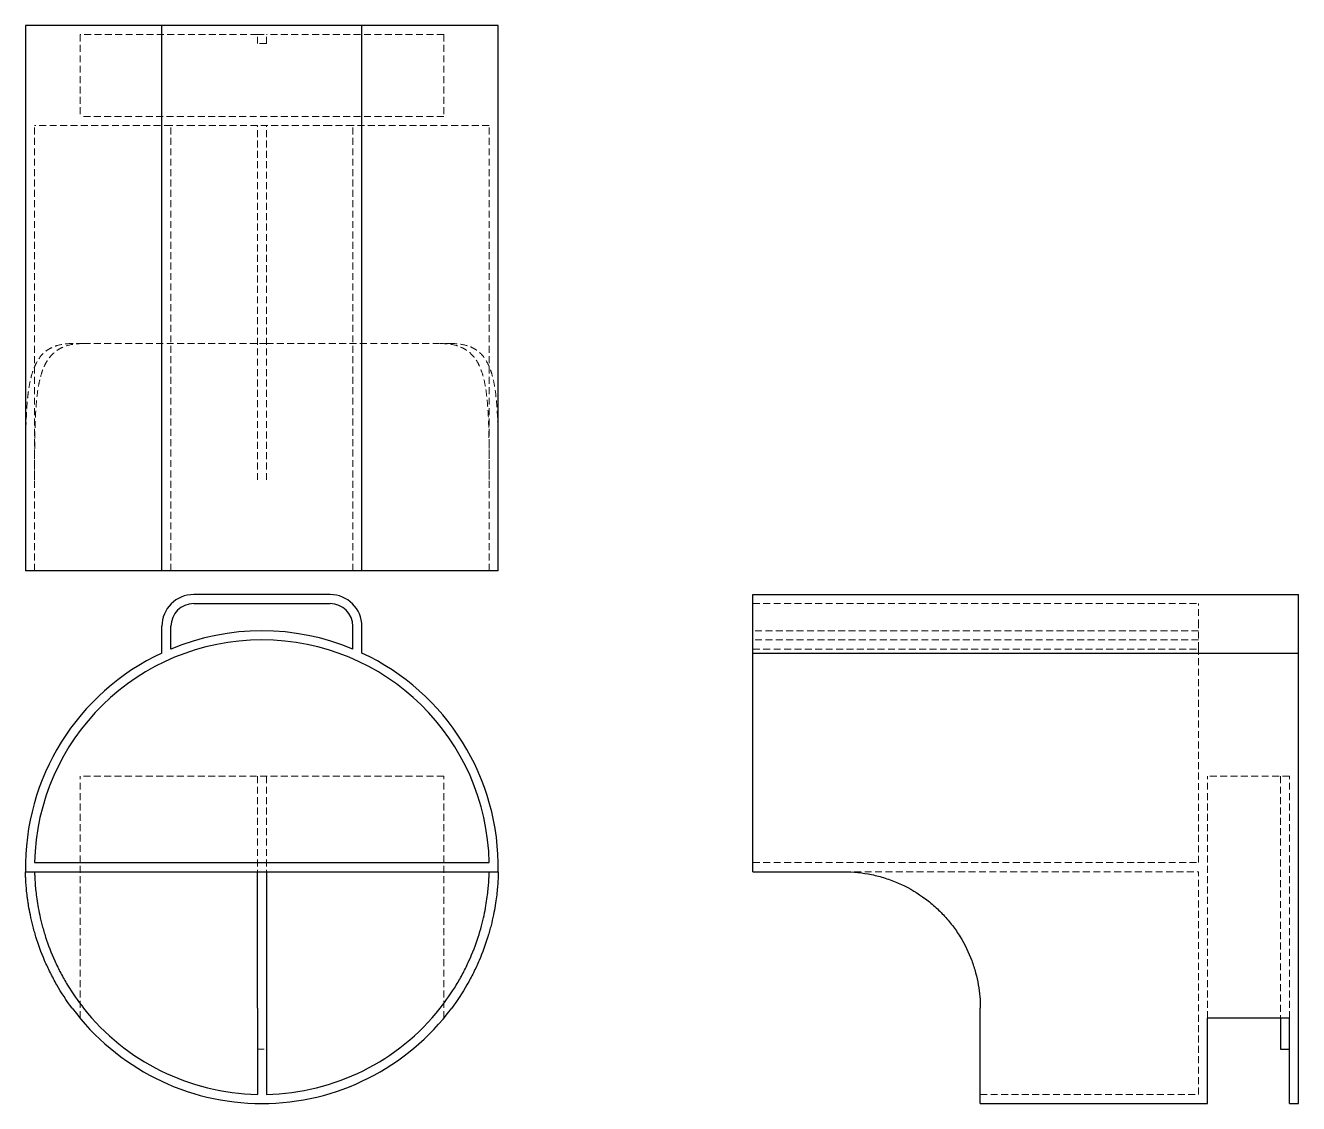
# Model space of a CAD drawing. Header units: millimetres. Extents: x 40 to 273, y 10 to 208.
import ezdxf

# ---------------------------------------------------------------- set-up
doc = ezdxf.new("R2010")
doc.units = ezdxf.units.MM
doc.linetypes.add('HIDDEN', pattern=[1.905, 1.27, -0.635])

msp = doc.modelspace()

# ---------------------------------------------------------------- linework, layer by layer
at = {"color": 7, "linetype": 'Continuous', "lineweight": 25}
for p, q in [((39.67, 208), (39.67, 108)), ((64.67, 208), (39.67, 208)), ((64.67, 108), (64.67, 208)), ((70.5, 208), (64.67, 208)), ((95.5, 208), (70.5, 208)), ((101.33, 208), (95.5, 208)), ((101.33, 108), (101.33, 208)), ((126.33, 208), (101.33, 208)), ((126.33, 108), (126.33, 208)), ((64.67, 108), (39.67, 108)), ((70.5, 108), (64.67, 108)), ((95.5, 108), (70.5, 108)), ((101.33, 108), (95.5, 108)), ((126.33, 108), (101.33, 108)), ((95.5, 103.67), (70.5, 103.67)), ((173, 103.67), (273, 103.67)), ((173, 97.83), (173, 103.67)), ((273, 97.83), (273, 103.67)), ((70.5, 102), (95.5, 102)), ((64.67, 92.93), (64.67, 97.83)), ((66.33, 93.67), (66.33, 97.83)), ((99.67, 93.67), (99.67, 97.83)), ((101.33, 92.93), (101.33, 97.83)), ((173, 92.93), (173, 97.83)), ((273, 92.93), (273, 97.83)), ((173, 52.83), (173, 92.93)), ((173, 92.93), (273, 92.93)), ((273, 10.33), (273, 92.93)), ((41.34, 54.5), (124.66, 54.5)), ((39.67, 52.83), (126.33, 52.83)), ((82.17, 27.83), (82.17, 52.83)), ((83.83, 52.83), (83.83, 27.83)), ((173, 52.83), (189.67, 52.83)), ((82.17, 27.83), (82.17, 12.01)), ((83.83, 27.83), (83.83, 12.01)), ((214.67, 10.33), (214.67, 27.83)), ((271.33, 25.98), (256.33, 25.98)), ((256.33, 10.33), (256.33, 25.98)), ((269.67, 25.98), (269.67, 20.33)), ((271.33, 10.33), (271.33, 25.98)), ((269.67, 20.33), (271.33, 20.33)), ((214.67, 10.33), (256.33, 10.33)), ((271.33, 10.33), (273, 10.33))]:
    msp.add_line(p, q, dxfattribs=at)
at = {"color": 7, "linetype": 'HIDDEN', "lineweight": 18}
for p, q in [((82.17, 206.33), (49.67, 206.33)), ((49.67, 206.33), (49.67, 191.33)), ((82.17, 204.67), (82.17, 206.33)), ((82.17, 206.33), (83.83, 206.33)), ((116.33, 206.33), (83.83, 206.33)), ((83.83, 204.67), (83.83, 206.33)), ((116.33, 206.33), (116.33, 191.33)), ((83.83, 204.67), (82.17, 204.67)), ((66.33, 189.67), (41.34, 189.67)), ((41.34, 108), (41.34, 189.67)), ((116.33, 191.33), (49.67, 191.33)), ((66.33, 108), (66.33, 189.67)), ((70.5, 189.67), (66.33, 189.67)), ((95.5, 189.67), (70.5, 189.67)), ((82.17, 124.67), (82.17, 189.67)), ((83.83, 124.67), (83.83, 189.67)), ((99.67, 189.67), (95.5, 189.67)), ((99.67, 108), (99.67, 189.67)), ((124.66, 189.67), (99.67, 189.67)), ((124.66, 108), (124.66, 189.67)), ((50.31, 149.67), (48.21, 149.67)), ((50.31, 149.67), (82.17, 149.67)), ((83.83, 149.67), (82.17, 149.67)), ((83.83, 149.67), (115.69, 149.67)), ((117.79, 149.67), (115.69, 149.67)), ((39.67, 108), (39.67, 124.67)), ((126.33, 108), (126.33, 124.67)), ((173, 102), (254.67, 102)), ((254.67, 97.83), (254.67, 102)), ((254.67, 97), (173, 97)), ((254.67, 93.67), (254.67, 97.83)), ((254.67, 95.33), (173, 95.33)), ((173, 93.67), (254.67, 93.67)), ((254.67, 54.5), (254.67, 93.67)), ((116.33, 70.33), (49.67, 70.33)), ((49.67, 25.98), (49.67, 70.33)), ((82.17, 70.33), (82.17, 52.83)), ((83.83, 70.33), (83.83, 52.83)), ((116.33, 25.98), (116.33, 70.33)), ((271.33, 70.33), (256.33, 70.33)), ((256.33, 25.98), (256.33, 70.33)), ((269.67, 70.33), (269.67, 25.98)), ((271.33, 25.98), (271.33, 70.33)), ((173, 54.5), (254.67, 54.5)), ((189.67, 52.83), (254.67, 52.83)), ((254.67, 12.01), (254.67, 52.83)), ((82.17, 20.33), (83.83, 20.33)), ((214.67, 12.01), (254.67, 12.01))]:
    msp.add_line(p, q, dxfattribs=at)
at = {"color": 7, "linetype": 'Continuous', "lineweight": 25}
for centre, radius, start, end in [((70.5, 97.83), 5.83, 90, 180), ((95.5, 97.83), 5.83, 0, 90), ((70.5, 97.83), 4.17, 90, 180), ((95.5, 97.83), 4.17, 0, 90), ((83, 53.67), 43.33, 67.3801, 112.6199), ((83, 53.67), 41.67, 1.146, 178.854), ((83, 53.67), 43.33, 115.029, 181.1019), ((83, 53.67), 43.33, 358.8981, 64.971), ((83, 53.67), 43.33, 216.5949, 323.4051), ((83, 53.67), 41.67, 218.3161, 268.854), ((83, 53.67), 41.67, 271.146, 321.6839)]:
    msp.add_arc(centre, radius, start, end, dxfattribs=at)
at = {"color": 7, "linetype": 'HIDDEN', "lineweight": 18}
for points, knots in [([(48.21, 149.67), (47.18, 149.67), (46.25, 149.55), (44.99, 149.17), (44.6, 149.01), (44.04, 148.71), (43.86, 148.6), (43.51, 148.36), (43.34, 148.23), (42.55, 147.54), (42.02, 146.84), (41.48, 145.76), (41.38, 145.53), (41.18, 145.06), (41.09, 144.81), (40.84, 144.05), (40.69, 143.51), (40.43, 142.36), (40.33, 141.75), (40.19, 140.79), (40.15, 140.46), (40.07, 139.79), (40.04, 139.44), (39.88, 137.69), (39.81, 136.21), (39.75, 134.25), (39.74, 133.85), (39.73, 133.05), (39.72, 132.64), (39.7, 131.41), (39.69, 130.59), (39.68, 128.09), (39.67, 126.39), (39.67, 124.67)], [0, 0, 0, 0, 0.125, 0.125, 0.1875, 0.1875, 0.21875, 0.21875, 0.25, 0.25, 0.375, 0.375, 0.40625, 0.40625, 0.4375, 0.4375, 0.5, 0.5, 0.5625, 0.5625, 0.59375, 0.59375, 0.625, 0.625, 0.75, 0.75, 0.78125, 0.78125, 0.8125, 0.8125, 0.875, 0.875, 1, 1, 1, 1]), ([(41.34, 124.67), (41.34, 126.4), (41.34, 128.1), (41.36, 130.61), (41.37, 131.44), (41.39, 132.67), (41.4, 133.08), (41.41, 133.89), (41.42, 134.29), (41.48, 136.25), (41.56, 137.74), (41.76, 139.84), (41.84, 140.52), (42.03, 141.8), (42.14, 142.41), (42.41, 143.56), (42.56, 144.1), (42.83, 144.85), (42.93, 145.1), (43.13, 145.57), (43.24, 145.8), (43.82, 146.88), (44.37, 147.58), (45.21, 148.26), (45.39, 148.39), (45.75, 148.62), (45.94, 148.73), (46.53, 149.03), (46.94, 149.19), (48.26, 149.56), (49.24, 149.67), (50.31, 149.67)], [0, 0, 0, 0, 0.125, 0.125, 0.1875, 0.1875, 0.21875, 0.21875, 0.25, 0.25, 0.375, 0.375, 0.4375, 0.4375, 0.5, 0.5, 0.5625, 0.5625, 0.59375, 0.59375, 0.625, 0.625, 0.75, 0.75, 0.78125, 0.78125, 0.8125, 0.8125, 0.875, 0.875, 1, 1, 1, 1]), ([(115.69, 149.67), (116.76, 149.67), (117.74, 149.56), (119.06, 149.19), (119.47, 149.03), (120.06, 148.73), (120.25, 148.62), (120.61, 148.39), (120.79, 148.26), (121.63, 147.58), (122.18, 146.89), (122.87, 145.6), (123.07, 145.12), (123.43, 144.1), (123.59, 143.56), (123.86, 142.41), (123.97, 141.81), (124.16, 140.52), (124.24, 139.84), (124.44, 137.74), (124.52, 136.25), (124.59, 133.89), (124.61, 133.08), (124.63, 131.44), (124.64, 130.61), (124.66, 128.1), (124.66, 126.4), (124.66, 124.67)], [0, 0, 0, 0, 0.125, 0.125, 0.1875, 0.1875, 0.21875, 0.21875, 0.25, 0.25, 0.375, 0.375, 0.4375, 0.4375, 0.5, 0.5, 0.5625, 0.5625, 0.625, 0.625, 0.75, 0.75, 0.8125, 0.8125, 0.875, 0.875, 1, 1, 1, 1]), ([(126.33, 124.67), (126.33, 126.39), (126.32, 128.09), (126.31, 130.59), (126.3, 131.41), (126.28, 132.64), (126.27, 133.05), (126.26, 133.85), (126.25, 134.25), (126.19, 136.21), (126.12, 137.69), (125.93, 139.78), (125.86, 140.46), (125.67, 141.74), (125.57, 142.35), (125.31, 143.5), (125.17, 144.04), (124.91, 144.8), (124.82, 145.04), (124.63, 145.52), (124.53, 145.75), (123.98, 146.83), (123.45, 147.54), (122.66, 148.23), (122.49, 148.36), (122.15, 148.6), (121.96, 148.71), (121.4, 149.01), (121.01, 149.17), (119.75, 149.55), (118.82, 149.67), (117.79, 149.67)], [0, 0, 0, 0, 0.125, 0.125, 0.1875, 0.1875, 0.21875, 0.21875, 0.25, 0.25, 0.375, 0.375, 0.4375, 0.4375, 0.5, 0.5, 0.5625, 0.5625, 0.59375, 0.59375, 0.625, 0.625, 0.75, 0.75, 0.78125, 0.78125, 0.8125, 0.8125, 0.875, 0.875, 1, 1, 1, 1])]:
    msp.add_open_spline(points, degree=3, knots=knots, dxfattribs=at)
at = {"color": 7, "linetype": 'Continuous', "lineweight": 25}
for points, knots in [([(48.21, 27.83), (47.18, 29.22), (46.25, 30.64), (44.99, 32.83), (44.6, 33.57), (44.04, 34.69), (43.86, 35.07), (43.51, 35.82), (43.34, 36.19), (42.55, 38.05), (42.02, 39.5), (41.48, 41.26), (41.38, 41.61), (41.18, 42.3), (41.09, 42.64), (40.84, 43.65), (40.69, 44.29), (40.43, 45.52), (40.33, 46.11), (40.19, 46.95), (40.15, 47.22), (40.07, 47.75), (40.04, 48.01), (39.88, 49.24), (39.81, 50.08), (39.75, 50.93), (39.74, 51.09), (39.73, 51.39), (39.72, 51.53), (39.7, 51.92), (39.69, 52.14), (39.68, 52.66), (39.67, 52.83), (39.67, 52.83)], [0, 0, 0, 0, 0.125, 0.125, 0.1875, 0.1875, 0.21875, 0.21875, 0.25, 0.25, 0.375, 0.375, 0.40625, 0.40625, 0.4375, 0.4375, 0.5, 0.5, 0.5625, 0.5625, 0.59375, 0.59375, 0.625, 0.625, 0.75, 0.75, 0.78125, 0.78125, 0.8125, 0.8125, 0.875, 0.875, 1, 1, 1, 1]), ([(41.34, 52.83), (41.34, 52.83), (41.34, 52.66), (41.36, 52.13), (41.37, 51.91), (41.39, 51.52), (41.4, 51.38), (41.41, 51.07), (41.42, 50.91), (41.48, 50.05), (41.56, 49.21), (41.76, 47.72), (41.84, 47.19), (42.03, 46.06), (42.14, 45.47), (42.41, 44.23), (42.56, 43.59), (42.83, 42.59), (42.93, 42.25), (43.13, 41.55), (43.24, 41.2), (43.82, 39.42), (44.37, 37.96), (45.21, 36.11), (45.39, 35.74), (45.75, 34.99), (45.94, 34.62), (46.53, 33.5), (46.94, 32.77), (48.26, 30.6), (49.24, 29.19), (50.31, 27.83)], [0, 0, 0, 0, 0.125, 0.125, 0.1875, 0.1875, 0.21875, 0.21875, 0.25, 0.25, 0.375, 0.375, 0.4375, 0.4375, 0.5, 0.5, 0.5625, 0.5625, 0.59375, 0.59375, 0.625, 0.625, 0.75, 0.75, 0.78125, 0.78125, 0.8125, 0.8125, 0.875, 0.875, 1, 1, 1, 1]), ([(115.69, 27.83), (116.76, 29.19), (117.74, 30.6), (119.06, 32.77), (119.47, 33.5), (120.06, 34.62), (120.25, 34.99), (120.61, 35.74), (120.79, 36.11), (121.63, 37.96), (122.18, 39.41), (122.87, 41.53), (123.07, 42.23), (123.43, 43.58), (123.59, 44.22), (123.86, 45.46), (123.97, 46.05), (124.16, 47.18), (124.24, 47.72), (124.44, 49.21), (124.52, 50.05), (124.59, 51.09), (124.61, 51.39), (124.63, 51.91), (124.64, 52.13), (124.66, 52.66), (124.66, 52.83), (124.66, 52.83)], [0, 0, 0, 0, 0.125, 0.125, 0.1875, 0.1875, 0.21875, 0.21875, 0.25, 0.25, 0.375, 0.375, 0.4375, 0.4375, 0.5, 0.5, 0.5625, 0.5625, 0.625, 0.625, 0.75, 0.75, 0.8125, 0.8125, 0.875, 0.875, 1, 1, 1, 1]), ([(126.33, 52.83), (126.33, 52.83), (126.32, 52.66), (126.31, 52.14), (126.3, 51.92), (126.28, 51.53), (126.27, 51.39), (126.26, 51.09), (126.25, 50.93), (126.19, 50.08), (126.12, 49.24), (125.93, 47.77), (125.86, 47.23), (125.67, 46.11), (125.57, 45.53), (125.31, 44.3), (125.17, 43.66), (124.91, 42.66), (124.82, 42.32), (124.63, 41.63), (124.53, 41.28), (123.98, 39.51), (123.45, 38.05), (122.66, 36.2), (122.49, 35.82), (122.15, 35.08), (121.96, 34.7), (121.4, 33.58), (121.01, 32.84), (119.75, 30.64), (118.82, 29.22), (117.79, 27.83)], [0, 0, 0, 0, 0.125, 0.125, 0.1875, 0.1875, 0.21875, 0.21875, 0.25, 0.25, 0.375, 0.375, 0.4375, 0.4375, 0.5, 0.5, 0.5625, 0.5625, 0.59375, 0.59375, 0.625, 0.625, 0.75, 0.75, 0.78125, 0.78125, 0.8125, 0.8125, 0.875, 0.875, 1, 1, 1, 1]), ([(189.67, 52.83), (191.39, 52.83), (193.09, 52.66), (195.59, 52.14), (196.41, 51.92), (197.64, 51.53), (198.05, 51.39), (198.85, 51.09), (199.25, 50.93), (201.21, 50.08), (202.69, 49.24), (204.78, 47.77), (205.46, 47.23), (206.74, 46.11), (207.35, 45.53), (208.5, 44.3), (209.04, 43.66), (209.8, 42.66), (210.04, 42.32), (210.52, 41.63), (210.75, 41.28), (211.83, 39.51), (212.54, 38.05), (213.23, 36.2), (213.36, 35.82), (213.6, 35.08), (213.71, 34.7), (214.01, 33.58), (214.17, 32.84), (214.55, 30.64), (214.67, 29.22), (214.67, 27.83)], [0, 0, 0, 0, 0.125, 0.125, 0.1875, 0.1875, 0.21875, 0.21875, 0.25, 0.25, 0.375, 0.375, 0.4375, 0.4375, 0.5, 0.5, 0.5625, 0.5625, 0.59375, 0.59375, 0.625, 0.625, 0.75, 0.75, 0.78125, 0.78125, 0.8125, 0.8125, 0.875, 0.875, 1, 1, 1, 1])]:
    msp.add_open_spline(points, degree=3, knots=knots, dxfattribs=at)

doc.saveas('drawing.dxf')
